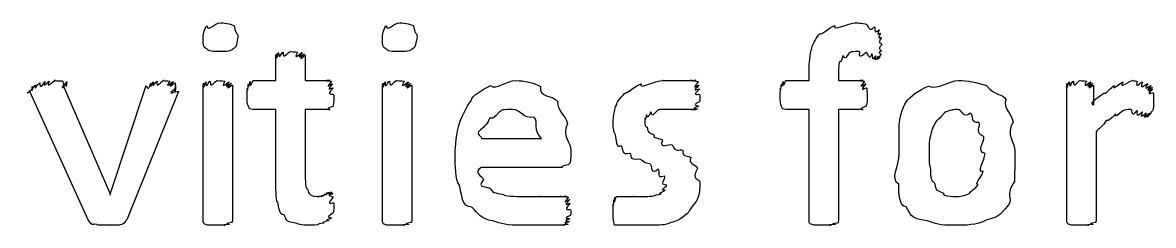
# Model space of a CAD drawing. Header units: millimetres. Extents: x 0 to 216, y 0 to 279.
# Drawn here: x 103 to 116.82, y 29.23 to 31.69 of the extents above; entities that cross this region are included whole.
import ezdxf

# ---------------------------------------------------------------- set-up
doc = ezdxf.new("R2010")
doc.units = ezdxf.units.MM
doc.layers.get('0').update_dxf_attribs({"linetype": 'CONTINUOUS'})

msp = doc.modelspace()

# ---------------------------------------------------------------- linework, layer by layer
at = {"color": 0}
for p, q in [((105.634, 31.5185), (105.634, 31.5185)), ((107.823, 31.5185), (107.823, 31.5185)), ((113.498, 31.4248), (113.498, 31.4248)), ((106.099, 30.9893), (106.099, 31.298)), ((106.458, 31.298), (106.458, 30.9893)), ((112.611, 30.9893), (112.611, 31.1381)), ((112.969, 31.0996), (112.969, 30.9893)), ((105.824, 30.9893), (106.099, 30.9893)), ((106.458, 30.9893), (106.761, 30.9893)), ((112.329, 30.9893), (112.611, 30.9893)), ((112.969, 30.9893), (113.272, 30.9893)), ((103.805, 29.2916), (103.094, 30.8571)), ((103.502, 30.9287), (104.069, 29.6168)), ((104.08, 29.6168), (104.516, 30.9287)), ((104.907, 30.8571), (104.279, 29.2916)), ((104.874, 30.9342), (104.874, 30.9342)), ((105.209, 29.2806), (105.209, 30.9342)), ((105.567, 30.9342), (105.567, 29.2806)), ((107.399, 29.2806), (107.399, 30.9342)), ((107.757, 30.9342), (107.757, 29.2806)), ((115.758, 29.2806), (115.758, 30.9342)), ((116.083, 30.9342), (116.083, 30.6917)), ((116.816, 30.7523), (116.816, 30.7523)), ((106.099, 30.6366), (105.818, 30.6366)), ((106.099, 29.7436), (106.099, 30.6366)), ((106.761, 30.6366), (106.458, 30.6366)), ((106.458, 30.6366), (106.458, 29.8649)), ((112.611, 30.6366), (112.329, 30.6366)), ((112.611, 29.2806), (112.611, 30.6366)), ((113.272, 30.6366), (112.969, 30.6366)), ((112.969, 30.6366), (112.969, 29.2806)), ((108.609, 30.2838), (109.342, 30.2838)), ((116.116, 30.3664), (116.116, 29.2806)), ((109.7, 30.1349), (109.7, 30.0743)), ((115.124, 30.1239), (115.124, 30.1239)), ((114.76, 30.1019), (114.76, 30.1019)), ((109.595, 29.931), (108.609, 29.931)), ((111.277, 29.7436), (111.277, 29.7436)), ((104.069, 29.6168), (104.075, 29.5947)), ((104.075, 29.5947), (104.08, 29.6168)), ((106.805, 29.4955), (106.805, 29.4955))]:
    msp.add_line(p, q, dxfattribs=at)
for points in [[(105.209, 31.5185), (105.209, 31.5254), (105.223, 31.6301), (105.253, 31.6563)], [(105.253, 31.6563), (105.271, 31.5764), (105.343, 31.6949), (105.424, 31.6949)], [(105.424, 31.6949), (105.432, 31.6949), (105.559, 31.6811), (105.59, 31.6563)], [(105.59, 31.6563), (105.609, 31.5295), (105.634, 31.5874), (105.634, 31.5185)], [(107.399, 31.5185), (107.399, 31.5254), (107.413, 31.6301), (107.443, 31.6563)], [(107.443, 31.6563), (107.461, 31.5764), (107.532, 31.6949), (107.614, 31.6949)], [(107.614, 31.6949), (107.622, 31.6949), (107.749, 31.6811), (107.779, 31.6563)], [(107.779, 31.6563), (107.798, 31.5295), (107.823, 31.5874), (107.823, 31.5185)], [(112.748, 31.5626), (112.75, 31.5323), (112.854, 31.6398), (112.925, 31.6618)], [(112.925, 31.6618), (112.893, 31.5764), (113.085, 31.6949), (113.184, 31.6949)], [(113.184, 31.6949), (113.153, 31.6949), (113.272, 31.6894), (113.316, 31.6784)], [(113.316, 31.6784), (113.36, 31.5543), (113.393, 31.6536), (113.415, 31.6398)], [(113.415, 31.6398), (113.407, 31.5295), (113.457, 31.6177), (113.465, 31.6067)], [(105.253, 31.3752), (105.209, 31.389), (105.209, 31.4482), (105.209, 31.5185)], [(105.634, 31.5185), (105.609, 31.3931), (105.617, 31.4055), (105.584, 31.3807)], [(107.443, 31.3752), (107.399, 31.389), (107.399, 31.4482), (107.399, 31.5185)], [(107.823, 31.5185), (107.798, 31.3931), (107.807, 31.4055), (107.774, 31.3807)], [(112.644, 31.3862), (112.657, 31.4441), (112.704, 31.5185), (112.748, 31.5626)], [(113.465, 31.6067), (113.422, 31.5075), (113.477, 31.5805), (113.482, 31.5626)], [(113.482, 31.5626), (113.433, 31.4744), (113.492, 31.5295), (113.492, 31.5075)], [(113.492, 31.5075), (113.437, 31.4303), (113.498, 31.4579), (113.498, 31.4248)], [(105.418, 31.3421), (105.267, 31.3421), (105.282, 31.3531), (105.253, 31.3752)], [(105.584, 31.3807), (105.547, 31.3421), (105.499, 31.3421), (105.418, 31.3421)], [(107.608, 31.3421), (107.457, 31.3421), (107.472, 31.3531), (107.443, 31.3752)], [(107.774, 31.3807), (107.737, 31.3421), (107.688, 31.3421), (107.608, 31.3421)], [(112.611, 31.1381), (112.611, 31.1836), (112.621, 31.3159), (112.644, 31.3862)], [(113.498, 31.4248), (113.437, 31.3642), (113.495, 31.3655), (113.492, 31.3476)], [(106.099, 31.298), (106.099, 31.1988), (106.101, 31.3063), (106.105, 31.3145)], [(106.105, 31.3145), (106.11, 31.2126), (106.121, 31.3269), (106.132, 31.3311)], [(106.132, 31.3311), (106.135, 31.2208), (106.165, 31.3366), (106.188, 31.3366)], [(106.188, 31.3366), (106.183, 31.2236), (106.243, 31.3421), (106.276, 31.3421)], [(106.276, 31.3421), (106.253, 31.3421), (106.342, 31.3393), (106.364, 31.3366)], [(106.364, 31.3366), (106.3, 31.2208), (106.408, 31.3338), (106.419, 31.3311)], [(106.419, 31.3311), (106.327, 31.2126), (106.443, 31.3214), (106.446, 31.3145)], [(106.446, 31.3145), (106.338, 31.1988), (106.458, 31.3008), (106.458, 31.298)], [(113.024, 31.287), (112.985, 31.1685), (112.991, 31.2429), (112.98, 31.2098)], [(113.101, 31.3256), (113.025, 31.2057), (113.046, 31.3049), (113.024, 31.287)], [(113.222, 31.3421), (113.087, 31.3421), (113.134, 31.3366), (113.101, 31.3256)], [(113.31, 31.3311), (113.169, 31.2236), (113.255, 31.3421), (113.222, 31.3421)], [(113.377, 31.3145), (113.338, 31.2126), (113.336, 31.3269), (113.31, 31.3311)], [(113.421, 31.2925), (113.374, 31.1988), (113.395, 31.3063), (113.377, 31.3145)], [(113.454, 31.287), (113.4, 31.1878), (113.435, 31.2884), (113.421, 31.2925)], [(113.47, 31.2925), (113.415, 31.1878), (113.461, 31.287), (113.454, 31.287)], [(113.487, 31.309), (113.426, 31.1947), (113.477, 31.2952), (113.47, 31.2925)], [(113.492, 31.3476), (113.433, 31.3311), (113.49, 31.3201), (113.487, 31.309)], [(112.98, 31.2098), (112.966, 31.1065), (112.969, 31.1437), (112.969, 31.0996)], [(103.166, 30.9342), (103.145, 30.846), (103.182, 30.9535), (103.215, 30.9618)], [(103.215, 30.9618), (103.211, 30.8598), (103.27, 30.9742), (103.281, 30.9783)], [(103.281, 30.9783), (103.237, 30.8681), (103.312, 30.9838), (103.331, 30.9838)], [(103.331, 30.9838), (103.277, 30.8708), (103.378, 30.9893), (103.408, 30.9893)], [(103.408, 30.9893), (103.343, 30.9893), (103.474, 30.9866), (103.496, 30.9838)], [(103.524, 30.9563), (103.48, 30.8419), (103.493, 30.9397), (103.502, 30.9287)], [(103.496, 30.9838), (103.504, 30.8681), (103.535, 30.9797), (103.546, 30.9728)], [(103.546, 30.9728), (103.527, 30.8571), (103.548, 30.9631), (103.524, 30.9563)], [(104.516, 30.9287), (104.545, 30.8419), (104.563, 30.948), (104.571, 30.9563)], [(104.571, 30.9563), (104.56, 30.8571), (104.588, 30.9687), (104.599, 30.9728)], [(104.599, 30.9728), (104.582, 30.8681), (104.626, 30.9838), (104.648, 30.9838)], [(104.648, 30.9838), (104.626, 30.8708), (104.698, 30.9893), (104.731, 30.9893)], [(104.731, 30.9893), (104.688, 30.9893), (104.783, 30.9866), (104.803, 30.9838)], [(104.803, 30.9838), (104.725, 30.8681), (104.836, 30.981), (104.847, 30.9783)], [(104.847, 30.9783), (104.747, 30.8598), (104.865, 30.9687), (104.869, 30.9618)], [(104.869, 30.9618), (104.871, 30.846), (104.874, 30.9452), (104.874, 30.9342)], [(105.209, 30.9342), (105.209, 30.8419), (105.21, 30.948), (105.215, 30.9563)], [(105.215, 30.9563), (105.22, 30.8571), (105.231, 30.9687), (105.242, 30.9728)], [(105.242, 30.9728), (105.245, 30.8681), (105.275, 30.9838), (105.297, 30.9838)], [(105.297, 30.9838), (105.293, 30.8708), (105.352, 30.9893), (105.385, 30.9893)], [(105.385, 30.9893), (105.363, 30.9893), (105.452, 30.9866), (105.474, 30.9838)], [(105.474, 30.9838), (105.41, 30.8681), (105.518, 30.9797), (105.529, 30.9728)], [(105.529, 30.9728), (105.436, 30.8571), (105.552, 30.9631), (105.556, 30.9563)], [(105.556, 30.9563), (105.447, 30.8419), (105.567, 30.9411), (105.567, 30.9342)], [(105.752, 30.8956), (105.753, 30.8308), (105.759, 30.9356), (105.763, 30.9507)], [(105.763, 30.9507), (105.765, 30.8598), (105.777, 30.9742), (105.785, 30.9783)], [(105.785, 30.9783), (105.782, 30.8708), (105.809, 30.9893), (105.824, 30.9893)], [(106.761, 30.9893), (106.664, 30.9893), (106.773, 30.9852), (106.777, 30.9783)], [(106.777, 30.9783), (106.675, 30.8598), (106.79, 30.9645), (106.794, 30.9507)], [(106.794, 30.9507), (106.684, 30.8308), (106.799, 30.9177), (106.799, 30.8956)], [(107.399, 30.9342), (107.399, 30.8419), (107.4, 30.948), (107.404, 30.9563)], [(107.404, 30.9563), (107.41, 30.8571), (107.421, 30.9687), (107.432, 30.9728)], [(107.432, 30.9728), (107.435, 30.8681), (107.465, 30.9838), (107.487, 30.9838)], [(107.487, 30.9838), (107.483, 30.8708), (107.542, 30.9893), (107.575, 30.9893)], [(107.575, 30.9893), (107.553, 30.9893), (107.641, 30.9866), (107.664, 30.9838)], [(107.664, 30.9838), (107.6, 30.8681), (107.708, 30.9797), (107.719, 30.9728)], [(107.719, 30.9728), (107.626, 30.8571), (107.742, 30.9631), (107.746, 30.9563)], [(107.746, 30.9563), (107.637, 30.8419), (107.757, 30.9411), (107.757, 30.9342)], [(108.719, 30.9287), (108.785, 30.8708), (108.913, 30.9893), (109.028, 30.9893)], [(109.028, 30.9893), (109.134, 30.9893), (109.245, 30.9645), (109.331, 30.9177)], [(110.373, 30.846), (110.373, 30.8198), (110.486, 30.9246), (110.56, 30.9507)], [(110.56, 30.9507), (110.523, 30.8708), (110.727, 30.9893), (110.83, 30.9893)], [(110.83, 30.9893), (110.787, 30.9893), (110.918, 30.9893), (110.962, 30.9893)], [(110.962, 30.9893), (110.993, 30.9893), (111.046, 30.9893), (111.084, 30.9893)], [(111.084, 30.9893), (111.067, 30.9893), (111.151, 30.9893), (111.177, 30.9893)], [(111.177, 30.9893), (111.118, 30.9893), (111.221, 30.9893), (111.233, 30.9893)], [(111.233, 30.9893), (111.144, 30.9893), (111.256, 30.9838), (111.26, 30.9728)], [(111.26, 30.9728), (111.151, 30.8488), (111.265, 30.948), (111.265, 30.9342)], [(112.263, 30.8956), (112.264, 30.8308), (112.27, 30.9356), (112.274, 30.9507)], [(112.274, 30.9507), (112.276, 30.8598), (112.288, 30.9742), (112.296, 30.9783)], [(112.296, 30.9783), (112.294, 30.8708), (112.318, 30.9893), (112.329, 30.9893)], [(113.272, 30.9893), (113.176, 30.9893), (113.284, 30.9852), (113.289, 30.9783)], [(113.289, 30.9783), (113.187, 30.8598), (113.301, 30.9645), (113.305, 30.9507)], [(113.305, 30.9507), (113.198, 30.8308), (113.316, 30.9177), (113.316, 30.8956)], [(114.071, 30.9232), (114.19, 30.8708), (114.314, 30.9893), (114.435, 30.9893)], [(114.435, 30.9893), (114.543, 30.9893), (114.662, 30.9687), (114.777, 30.9287)], [(115.758, 30.9342), (115.758, 30.8419), (115.759, 30.948), (115.763, 30.9563)], [(115.763, 30.9563), (115.765, 30.8571), (115.776, 30.9687), (115.791, 30.9728)], [(115.791, 30.9728), (115.794, 30.8681), (115.822, 30.9838), (115.841, 30.9838)], [(115.841, 30.9838), (115.835, 30.8708), (115.89, 30.9893), (115.923, 30.9893)], [(115.923, 30.9893), (115.897, 30.9893), (115.979, 30.9866), (116, 30.9838)], [(116, 30.9838), (115.941, 30.8681), (116.039, 30.9797), (116.05, 30.9728)], [(116.05, 30.9728), (115.963, 30.8571), (116.068, 30.9631), (116.072, 30.9563)], [(116.072, 30.9563), (115.974, 30.8419), (116.083, 30.9411), (116.083, 30.9342)], [(116.337, 30.9287), (116.298, 30.8529), (116.41, 30.9645), (116.447, 30.9728)], [(116.447, 30.9728), (116.375, 30.8708), (116.526, 30.9893), (116.563, 30.9893)], [(116.563, 30.9893), (116.543, 30.9893), (116.596, 30.9866), (116.618, 30.9838)], [(116.618, 30.9838), (116.587, 30.8681), (116.662, 30.9797), (116.684, 30.9728)], [(116.684, 30.9728), (116.636, 30.8529), (116.731, 30.9576), (116.75, 30.9507)], [(116.75, 30.9507), (116.673, 30.8378), (116.78, 30.9356), (116.789, 30.9287)], [(103.094, 30.8571), (103.005, 30.7978), (103.13, 30.8846), (103.127, 30.8956)], [(103.122, 30.9177), (103.116, 30.8308), (103.135, 30.9301), (103.166, 30.9342)], [(103.127, 30.8956), (103.116, 30.8198), (103.122, 30.9135), (103.122, 30.9177)], [(104.863, 30.8846), (104.747, 30.7937), (104.877, 30.8681), (104.907, 30.8571)], [(104.869, 30.9011), (104.869, 30.8088), (104.866, 30.8915), (104.863, 30.8846)], [(104.874, 30.9177), (104.871, 30.8198), (104.871, 30.908), (104.869, 30.9011)], [(104.874, 30.9342), (104.871, 30.8308), (104.874, 30.9246), (104.874, 30.9177)], [(105.747, 30.813), (105.747, 30.7867), (105.748, 30.8736), (105.752, 30.8956)], [(105.763, 30.6751), (105.747, 30.6917), (105.747, 30.7496), (105.747, 30.813)], [(106.799, 30.8956), (106.686, 30.7867), (106.805, 30.846), (106.805, 30.813)], [(106.805, 30.813), (106.805, 30.6917), (106.801, 30.7041), (106.794, 30.6751)], [(108.487, 30.7523), (108.483, 30.7909), (108.627, 30.8874), (108.719, 30.9287)], [(109.331, 30.9177), (109.303, 30.7799), (109.485, 30.813), (109.54, 30.7358)], [(110.257, 30.6917), (110.269, 30.7316), (110.32, 30.8019), (110.373, 30.846)], [(111.265, 30.9342), (111.155, 30.824), (111.271, 30.9066), (111.271, 30.8846)], [(111.271, 30.8846), (111.158, 30.7826), (111.277, 30.8419), (111.277, 30.813)], [(111.277, 30.813), (111.277, 30.7248), (111.274, 30.7551), (111.271, 30.7303)], [(112.258, 30.813), (112.258, 30.7867), (112.259, 30.8736), (112.263, 30.8956)], [(112.274, 30.6751), (112.258, 30.6917), (112.258, 30.7496), (112.258, 30.813)], [(113.322, 30.813), (113.319, 30.6917), (113.316, 30.7041), (113.305, 30.6751)], [(113.316, 30.8956), (113.319, 30.7867), (113.322, 30.846), (113.322, 30.813)], [(113.801, 30.7358), (113.834, 30.7826), (113.953, 30.8791), (114.071, 30.9232)], [(114.777, 30.9287), (114.893, 30.7937), (114.972, 30.835), (115.014, 30.7578)], [(116.083, 30.6917), (116.023, 30.7358), (116.174, 30.8033), (116.216, 30.8405)], [(116.216, 30.8405), (116.224, 30.8088), (116.3, 30.9066), (116.337, 30.9287)], [(116.789, 30.9287), (116.687, 30.824), (116.801, 30.9135), (116.805, 30.9066)], [(116.805, 30.9066), (116.695, 30.813), (116.811, 30.8956), (116.811, 30.8846)], [(116.811, 30.8846), (116.698, 30.7909), (116.816, 30.8571), (116.816, 30.835)], [(116.816, 30.835), (116.816, 30.7496), (116.816, 30.7881), (116.816, 30.7523)], [(105.818, 30.6366), (105.771, 30.6366), (105.777, 30.6489), (105.763, 30.6751)], [(106.794, 30.6751), (106.673, 30.6366), (106.775, 30.6366), (106.761, 30.6366)], [(108.339, 30.4712), (108.358, 30.518), (108.424, 30.6751), (108.487, 30.7523)], [(109.54, 30.7358), (109.53, 30.6255), (109.635, 30.5676), (109.662, 30.4657)], [(110.218, 30.5098), (110.218, 30.5001), (110.231, 30.6366), (110.257, 30.6917)], [(111.265, 30.6751), (111.147, 30.6476), (111.256, 30.6489), (111.249, 30.6421)], [(111.271, 30.7303), (111.155, 30.6765), (111.268, 30.6889), (111.265, 30.6751)], [(112.329, 30.6366), (112.28, 30.6366), (112.285, 30.6489), (112.274, 30.6751)], [(113.305, 30.6751), (113.184, 30.6366), (113.286, 30.6366), (113.272, 30.6366)], [(113.713, 30.4546), (113.713, 30.507), (113.742, 30.6586), (113.801, 30.7358)], [(115.014, 30.7578), (114.977, 30.6434), (115.087, 30.5938), (115.102, 30.4877)], [(116.816, 30.6696), (116.816, 30.6366), (116.812, 30.631), (116.805, 30.62)], [(116.816, 30.7523), (116.816, 30.6807), (116.816, 30.6917), (116.816, 30.6696)], [(108.708, 30.5263), (108.656, 30.4161), (108.654, 30.4602), (108.636, 30.4161)], [(108.824, 30.6035), (108.719, 30.4781), (108.741, 30.5594), (108.708, 30.5263)], [(108.984, 30.6366), (108.81, 30.6366), (108.87, 30.6255), (108.824, 30.6035)], [(109.254, 30.5428), (109.107, 30.518), (109.105, 30.6366), (108.984, 30.6366)], [(109.342, 30.2838), (109.229, 30.394), (109.316, 30.4794), (109.254, 30.5428)], [(110.626, 30.5704), (110.596, 30.4629), (110.61, 30.5456), (110.61, 30.5318)], [(110.61, 30.5318), (110.596, 30.4009), (110.618, 30.4436), (110.637, 30.4105)], [(110.676, 30.6035), (110.618, 30.4891), (110.637, 30.5842), (110.626, 30.5704)], [(110.758, 30.6255), (110.662, 30.507), (110.698, 30.6145), (110.676, 30.6035)], [(110.88, 30.6366), (110.732, 30.6366), (110.794, 30.6324), (110.758, 30.6255)], [(111.017, 30.6366), (110.946, 30.6366), (110.931, 30.6366), (110.88, 30.6366)], [(111.122, 30.6366), (111.026, 30.6366), (111.058, 30.6366), (111.017, 30.6366)], [(111.194, 30.6366), (111.085, 30.6366), (111.151, 30.6366), (111.122, 30.6366)], [(111.233, 30.6366), (111.122, 30.6366), (111.212, 30.6366), (111.194, 30.6366)], [(111.249, 30.6421), (111.136, 30.6366), (111.239, 30.6366), (111.233, 30.6366)], [(114.264, 30.598), (114.157, 30.4671), (114.189, 30.5346), (114.16, 30.4877)], [(114.424, 30.6366), (114.359, 30.6366), (114.308, 30.6228), (114.264, 30.598)], [(114.584, 30.5925), (114.485, 30.518), (114.486, 30.6366), (114.424, 30.6366)], [(114.689, 30.4767), (114.573, 30.4629), (114.628, 30.5663), (114.584, 30.5925)], [(116.348, 30.5759), (116.235, 30.4602), (116.277, 30.5291), (116.237, 30.4932)], [(116.441, 30.62), (116.301, 30.5001), (116.381, 30.598), (116.348, 30.5759)], [(116.541, 30.6366), (116.482, 30.6366), (116.475, 30.631), (116.441, 30.62)], [(116.612, 30.6255), (116.541, 30.518), (116.566, 30.6366), (116.541, 30.6366)], [(116.678, 30.609), (116.587, 30.507), (116.637, 30.6214), (116.612, 30.6255)], [(116.728, 30.5925), (116.625, 30.496), (116.696, 30.6048), (116.678, 30.609)], [(116.767, 30.5869), (116.654, 30.485), (116.742, 30.5883), (116.728, 30.5925)], [(116.789, 30.5925), (116.676, 30.485), (116.778, 30.5869), (116.767, 30.5869)], [(116.805, 30.62), (116.687, 30.496), (116.796, 30.5993), (116.789, 30.5925)], [(108.289, 30.1019), (108.289, 30.1804), (108.306, 30.3609), (108.339, 30.4712)], [(108.636, 30.4161), (108.501, 30.3306), (108.609, 30.3306), (108.609, 30.2838)], [(109.662, 30.4657), (109.582, 30.3017), (109.7, 30.2521), (109.7, 30.1349)], [(110.246, 30.3279), (110.218, 30.3637), (110.218, 30.4395), (110.218, 30.5098)], [(110.637, 30.4105), (110.637, 30.3389), (110.684, 30.3527), (110.714, 30.3279)], [(113.713, 30.0909), (113.713, 30.1694), (113.713, 30.3444), (113.713, 30.4546)], [(114.16, 30.4877), (114.099, 30.372), (114.107, 30.383), (114.093, 30.3168)], [(114.744, 30.3058), (114.624, 30.3637), (114.713, 30.4285), (114.689, 30.4767)], [(115.102, 30.4877), (115.006, 30.3127), (115.124, 30.2589), (115.124, 30.1239)], [(116.237, 30.4932), (116.158, 30.3899), (116.16, 30.4175), (116.116, 30.3664)], [(110.317, 30.1956), (110.254, 30.1432), (110.264, 30.2755), (110.246, 30.3279)], [(110.714, 30.3279), (110.699, 30.2907), (110.782, 30.2852), (110.819, 30.2672)], [(110.819, 30.2672), (110.776, 30.1363), (110.899, 30.2286), (110.94, 30.2066)], [(114.093, 30.3168), (114.072, 30.2424), (114.077, 30.1859), (114.077, 30.1129)], [(114.76, 30.1019), (114.646, 30.1184), (114.755, 30.2424), (114.744, 30.3058)], [(110.422, 30.1019), (110.317, 30.0702), (110.351, 30.1584), (110.317, 30.1956)], [(110.94, 30.2066), (110.979, 30.0964), (111.026, 30.1653), (111.067, 30.1405)], [(111.067, 30.1405), (111.059, 30.044), (111.142, 30.0826), (111.172, 30.0468)], [(114.077, 30.1129), (114.072, 29.9779), (114.082, 29.9696), (114.093, 29.9034)], [(115.124, 30.1239), (115.124, 29.9268), (115.121, 29.8704), (115.118, 29.7601)], [(108.339, 29.716), (108.289, 29.7794), (108.289, 29.9544), (108.289, 30.1019)], [(109.7, 30.0743), (109.7, 29.9751), (109.689, 29.9861), (109.667, 29.9641)], [(110.544, 30.0302), (110.395, 30.0192), (110.462, 30.0757), (110.422, 30.1019)], [(110.665, 29.9751), (110.596, 29.9779), (110.588, 30.0109), (110.544, 30.0302)], [(110.769, 29.909), (110.673, 29.8235), (110.705, 29.9558), (110.665, 29.9751)], [(111.172, 30.0468), (111.122, 29.9751), (111.23, 29.9709), (111.249, 29.92)], [(113.707, 29.727), (113.594, 29.7835), (113.713, 29.9544), (113.713, 30.0909)], [(114.738, 29.8869), (114.646, 29.8497), (114.76, 30.0247), (114.76, 30.1019)], [(106.458, 29.8649), (106.455, 29.6733), (106.469, 29.6967), (106.491, 29.6499)], [(108.609, 29.931), (108.501, 29.8759), (108.617, 29.8263), (108.636, 29.7822)], [(109.667, 29.9641), (109.538, 29.931), (109.62, 29.931), (109.595, 29.931)], [(110.847, 29.8263), (110.736, 29.7767), (110.803, 29.8869), (110.769, 29.909)], [(111.249, 29.92), (111.158, 29.7574), (111.277, 29.8125), (111.277, 29.7436)], [(114.093, 29.9034), (114.095, 29.7326), (114.122, 29.7835), (114.148, 29.7326)], [(114.677, 29.7215), (114.62, 29.7215), (114.727, 29.8235), (114.738, 29.8869)], [(106.121, 29.5121), (106.099, 29.4817), (106.099, 29.6554), (106.099, 29.7436)], [(108.493, 29.4459), (108.358, 29.4459), (108.374, 29.6085), (108.339, 29.716)], [(108.636, 29.7822), (108.538, 29.6733), (108.683, 29.705), (108.724, 29.6719)], [(110.874, 29.716), (110.772, 29.7133), (110.865, 29.7959), (110.847, 29.8263)], [(110.852, 29.6554), (110.772, 29.6471), (110.874, 29.694), (110.874, 29.716)], [(111.277, 29.7436), (111.277, 29.603), (111.262, 29.5837), (111.233, 29.5176)], [(113.796, 29.4514), (113.709, 29.4528), (113.707, 29.6195), (113.707, 29.727)], [(114.148, 29.7326), (114.146, 29.6333), (114.209, 29.6458), (114.253, 29.6168)], [(114.573, 29.6168), (114.565, 29.6292), (114.651, 29.6774), (114.677, 29.7215)], [(115.118, 29.7601), (115.003, 29.592), (115.097, 29.5589), (115.052, 29.479)], [(106.491, 29.6499), (106.503, 29.5782), (106.56, 29.5782), (106.623, 29.5782)], [(106.623, 29.5782), (106.587, 29.5782), (106.663, 29.5796), (106.678, 29.5837)], [(106.678, 29.5837), (106.618, 29.5892), (106.706, 29.5961), (106.717, 29.6003)], [(106.717, 29.6003), (106.642, 29.6003), (106.741, 29.6127), (106.75, 29.6168)], [(106.75, 29.6168), (106.662, 29.6113), (106.769, 29.6278), (106.777, 29.6278)], [(106.777, 29.6278), (106.673, 29.6113), (106.784, 29.6251), (106.788, 29.6223)], [(106.788, 29.6223), (106.679, 29.6072), (106.794, 29.6168), (106.794, 29.6058)], [(106.794, 29.6058), (106.684, 29.5892), (106.799, 29.5851), (106.799, 29.5672)], [(106.799, 29.5672), (106.686, 29.4349), (106.805, 29.5245), (106.805, 29.4955)], [(108.724, 29.6719), (108.737, 29.6113), (108.818, 29.6182), (108.884, 29.6003)], [(108.884, 29.6003), (108.869, 29.5782), (109.031, 29.5782), (109.127, 29.5782)], [(109.127, 29.5782), (109.16, 29.5782), (109.272, 29.5782), (109.331, 29.5782)], [(109.331, 29.5782), (109.277, 29.5782), (109.438, 29.5782), (109.48, 29.5782)], [(109.48, 29.5782), (109.48, 29.5782), (109.558, 29.5782), (109.584, 29.5782)], [(109.584, 29.5782), (109.535, 29.5782), (109.635, 29.5782), (109.65, 29.5782)], [(109.65, 29.5782), (109.56, 29.5782), (109.668, 29.5741), (109.673, 29.5672)], [(109.673, 29.5672), (109.571, 29.4487), (109.685, 29.5534), (109.689, 29.5396)], [(110.229, 29.5396), (110.229, 29.4487), (110.236, 29.5631), (110.24, 29.5672)], [(110.24, 29.5672), (110.236, 29.4597), (110.249, 29.5782), (110.257, 29.5782)], [(110.257, 29.5782), (110.254, 29.5782), (110.282, 29.5782), (110.301, 29.5782)], [(110.301, 29.5782), (110.295, 29.5782), (110.346, 29.5782), (110.373, 29.5782)], [(110.373, 29.5782), (110.351, 29.5782), (110.436, 29.5782), (110.477, 29.5782)], [(110.477, 29.5782), (110.43, 29.5782), (110.563, 29.5782), (110.615, 29.5782)], [(110.615, 29.5782), (110.64, 29.5782), (110.69, 29.5796), (110.72, 29.5837)], [(110.72, 29.5837), (110.703, 29.5892), (110.78, 29.6003), (110.803, 29.6113)], [(110.803, 29.6113), (110.748, 29.6113), (110.841, 29.6361), (110.852, 29.6554)], [(114.253, 29.6168), (114.234, 29.5782), (114.352, 29.5782), (114.419, 29.5782)], [(114.419, 29.5782), (114.476, 29.5782), (114.529, 29.5906), (114.573, 29.6168)], [(106.198, 29.3522), (106.132, 29.3536), (106.139, 29.4487), (106.121, 29.5121)], [(106.805, 29.4955), (106.805, 29.3577), (106.802, 29.4087), (106.799, 29.3798)], [(108.747, 29.2806), (108.611, 29.2985), (108.562, 29.3715), (108.493, 29.4459)], [(109.689, 29.5396), (109.579, 29.4239), (109.694, 29.5121), (109.694, 29.49)], [(109.694, 29.49), (109.582, 29.3798), (109.7, 29.4404), (109.7, 29.4073)], [(110.218, 29.4845), (110.221, 29.4197), (110.225, 29.5245), (110.229, 29.5396)], [(110.218, 29.4018), (110.218, 29.3756), (110.218, 29.4624), (110.218, 29.4845)], [(111.233, 29.5176), (111.103, 29.3577), (111.166, 29.4018), (111.111, 29.3577)], [(114.055, 29.2806), (113.826, 29.3026), (113.853, 29.377), (113.796, 29.4514)], [(115.052, 29.479), (114.915, 29.3136), (114.917, 29.3357), (114.782, 29.2916)], [(103.871, 29.2365), (103.843, 29.2282), (103.841, 29.2503), (103.805, 29.2916)], [(104.279, 29.2916), (104.236, 29.2544), (104.268, 29.2654), (104.257, 29.2585)], [(105.215, 29.2585), (105.209, 29.2544), (105.209, 29.2723), (105.209, 29.2806)], [(105.567, 29.2806), (105.565, 29.2544), (105.563, 29.2654), (105.556, 29.2585)], [(106.336, 29.253), (106.201, 29.2654), (106.234, 29.3081), (106.198, 29.3522)], [(106.739, 29.2806), (106.624, 29.2503), (106.7, 29.2599), (106.678, 29.253)], [(106.777, 29.3136), (106.662, 29.2723), (106.757, 29.2916), (106.739, 29.2806)], [(106.799, 29.3798), (106.679, 29.2985), (106.788, 29.3274), (106.777, 29.3136)], [(107.404, 29.2585), (107.399, 29.2544), (107.399, 29.2723), (107.399, 29.2806)], [(107.757, 29.2806), (107.754, 29.2544), (107.753, 29.2654), (107.746, 29.2585)], [(109.094, 29.2255), (108.928, 29.2255), (108.846, 29.2433), (108.747, 29.2806)], [(109.689, 29.3026), (109.575, 29.2654), (109.686, 29.2806), (109.684, 29.2696)], [(109.694, 29.3467), (109.579, 29.2916), (109.692, 29.3164), (109.689, 29.3026)], [(109.7, 29.4073), (109.7, 29.3247), (109.697, 29.3646), (109.694, 29.3467)], [(110.224, 29.2696), (110.218, 29.2874), (110.218, 29.3467), (110.218, 29.4018)], [(111.111, 29.3577), (110.997, 29.2696), (110.997, 29.2806), (110.924, 29.2585)], [(112.616, 29.253), (112.611, 29.2503), (112.611, 29.2696), (112.611, 29.2806)], [(112.969, 29.2806), (112.966, 29.2503), (112.965, 29.2599), (112.958, 29.253)], [(114.402, 29.2255), (114.176, 29.2255), (114.172, 29.2433), (114.055, 29.2806)], [(114.782, 29.2916), (114.646, 29.2255), (114.523, 29.2255), (114.402, 29.2255)], [(115.763, 29.2585), (115.758, 29.2544), (115.758, 29.2723), (115.758, 29.2806)], [(116.116, 29.2806), (116.114, 29.2544), (116.112, 29.2654), (116.105, 29.2585)], [(103.91, 29.2365), (103.861, 29.2392), (103.882, 29.2433), (103.871, 29.2365)], [(103.97, 29.2255), (103.89, 29.2282), (103.923, 29.2323), (103.91, 29.2365)], [(104.064, 29.2255), (103.943, 29.2255), (103.995, 29.2255), (103.97, 29.2255)], [(104.158, 29.2255), (104.016, 29.2255), (104.1, 29.2255), (104.064, 29.2255)], [(104.218, 29.2365), (104.185, 29.2282), (104.182, 29.2282), (104.158, 29.2255)], [(104.257, 29.2585), (104.218, 29.2392), (104.236, 29.2433), (104.218, 29.2365)], [(105.242, 29.2365), (105.22, 29.2392), (105.222, 29.2503), (105.215, 29.2585)], [(105.297, 29.2255), (105.245, 29.2282), (105.256, 29.2323), (105.242, 29.2365)], [(105.385, 29.2255), (105.293, 29.2255), (105.322, 29.2255), (105.297, 29.2255)], [(105.474, 29.2255), (105.363, 29.2255), (105.421, 29.2255), (105.385, 29.2255)], [(105.529, 29.2365), (105.41, 29.2282), (105.499, 29.2282), (105.474, 29.2255)], [(105.556, 29.2585), (105.436, 29.2392), (105.543, 29.2433), (105.529, 29.2365)], [(106.529, 29.2255), (106.43, 29.2255), (106.391, 29.2337), (106.336, 29.253)], [(106.606, 29.231), (106.529, 29.2255), (106.554, 29.2255), (106.529, 29.2255)], [(106.678, 29.253), (106.58, 29.2365), (106.631, 29.2378), (106.606, 29.231)], [(107.432, 29.2365), (107.41, 29.2392), (107.411, 29.2503), (107.404, 29.2585)], [(107.487, 29.2255), (107.435, 29.2282), (107.446, 29.2323), (107.432, 29.2365)], [(107.575, 29.2255), (107.483, 29.2255), (107.512, 29.2255), (107.487, 29.2255)], [(107.664, 29.2255), (107.553, 29.2255), (107.611, 29.2255), (107.575, 29.2255)], [(107.719, 29.2365), (107.6, 29.2282), (107.688, 29.2282), (107.664, 29.2255)], [(107.746, 29.2585), (107.626, 29.2392), (107.732, 29.2433), (107.719, 29.2365)], [(109.309, 29.2255), (109.138, 29.2255), (109.171, 29.2255), (109.094, 29.2255)], [(109.485, 29.2255), (109.387, 29.2255), (109.375, 29.2255), (109.309, 29.2255)], [(109.612, 29.2255), (109.491, 29.2255), (109.536, 29.2255), (109.485, 29.2255)], [(109.667, 29.2365), (109.557, 29.2255), (109.645, 29.2255), (109.612, 29.2255)], [(109.684, 29.2696), (109.568, 29.2433), (109.674, 29.2475), (109.667, 29.2365)], [(110.251, 29.2255), (110.229, 29.2255), (110.231, 29.2392), (110.224, 29.2696)], [(110.312, 29.2255), (110.254, 29.2255), (110.265, 29.2255), (110.251, 29.2255)], [(110.406, 29.2255), (110.307, 29.2255), (110.337, 29.2255), (110.312, 29.2255)], [(110.538, 29.2255), (110.383, 29.2255), (110.446, 29.2255), (110.406, 29.2255)], [(110.692, 29.2255), (110.596, 29.2255), (110.585, 29.2255), (110.538, 29.2255)], [(110.924, 29.2585), (110.853, 29.2255), (110.776, 29.2255), (110.692, 29.2255)], [(112.649, 29.2365), (112.621, 29.2392), (112.623, 29.2489), (112.616, 29.253)], [(112.704, 29.2255), (112.65, 29.2282), (112.663, 29.2323), (112.649, 29.2365)], [(112.793, 29.2255), (112.695, 29.2255), (112.726, 29.2255), (112.704, 29.2255)], [(112.875, 29.2255), (112.765, 29.2255), (112.825, 29.2255), (112.793, 29.2255)], [(112.93, 29.2365), (112.809, 29.2282), (112.897, 29.2282), (112.875, 29.2255)], [(112.958, 29.253), (112.838, 29.2392), (112.944, 29.2433), (112.93, 29.2365)], [(115.791, 29.2365), (115.769, 29.2392), (115.77, 29.2503), (115.763, 29.2585)], [(115.846, 29.2255), (115.794, 29.2282), (115.805, 29.2323), (115.791, 29.2365)], [(115.934, 29.2255), (115.842, 29.2255), (115.871, 29.2255), (115.846, 29.2255)], [(116.023, 29.2255), (115.912, 29.2255), (115.97, 29.2255), (115.934, 29.2255)], [(116.078, 29.2365), (115.959, 29.2282), (116.047, 29.2282), (116.023, 29.2255)], [(116.105, 29.2585), (115.985, 29.2392), (116.091, 29.2433), (116.078, 29.2365)]]:
    msp.add_open_spline(points, degree=3, dxfattribs=at)

doc.saveas('drawing.dxf')
